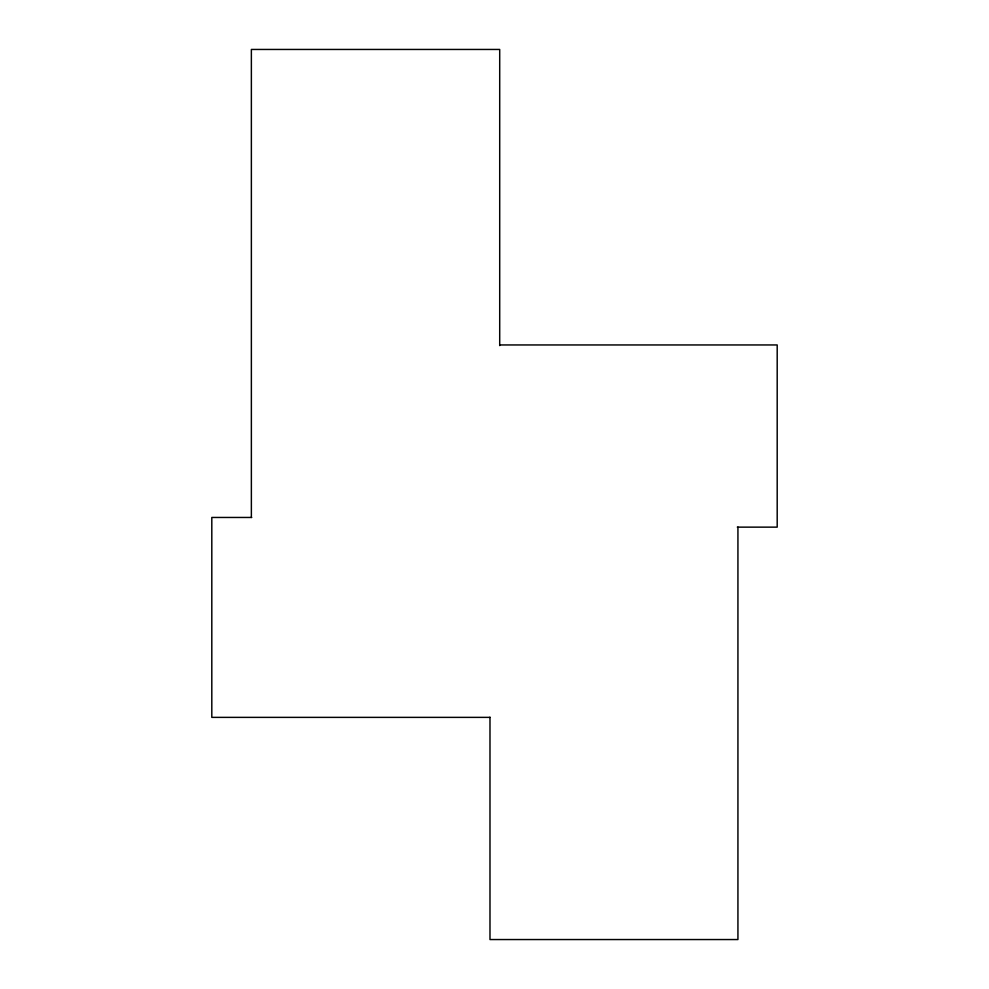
<?xml version="1.0" encoding="UTF-8"?>
<svg xmlns="http://www.w3.org/2000/svg" width="989" height="989" viewBox="0 0 989 989"><rect width="100%" height="100%" fill="white"/><g stroke="black" fill="none" stroke-linecap="round" stroke-linejoin="round"><path stroke-width="1.48" d="M499.705 344.951L777.193 344.951L777.193 527.137L737.312 527.137M251.701 517.457L211.807 517.457L211.807 717.371L489.988 717.371M737.93 527.137L737.93 939.55L489.988 939.55L489.988 717.21M499.705 345.594L499.705 49.45L251.367 49.45L251.367 517.457"/></g></svg>
